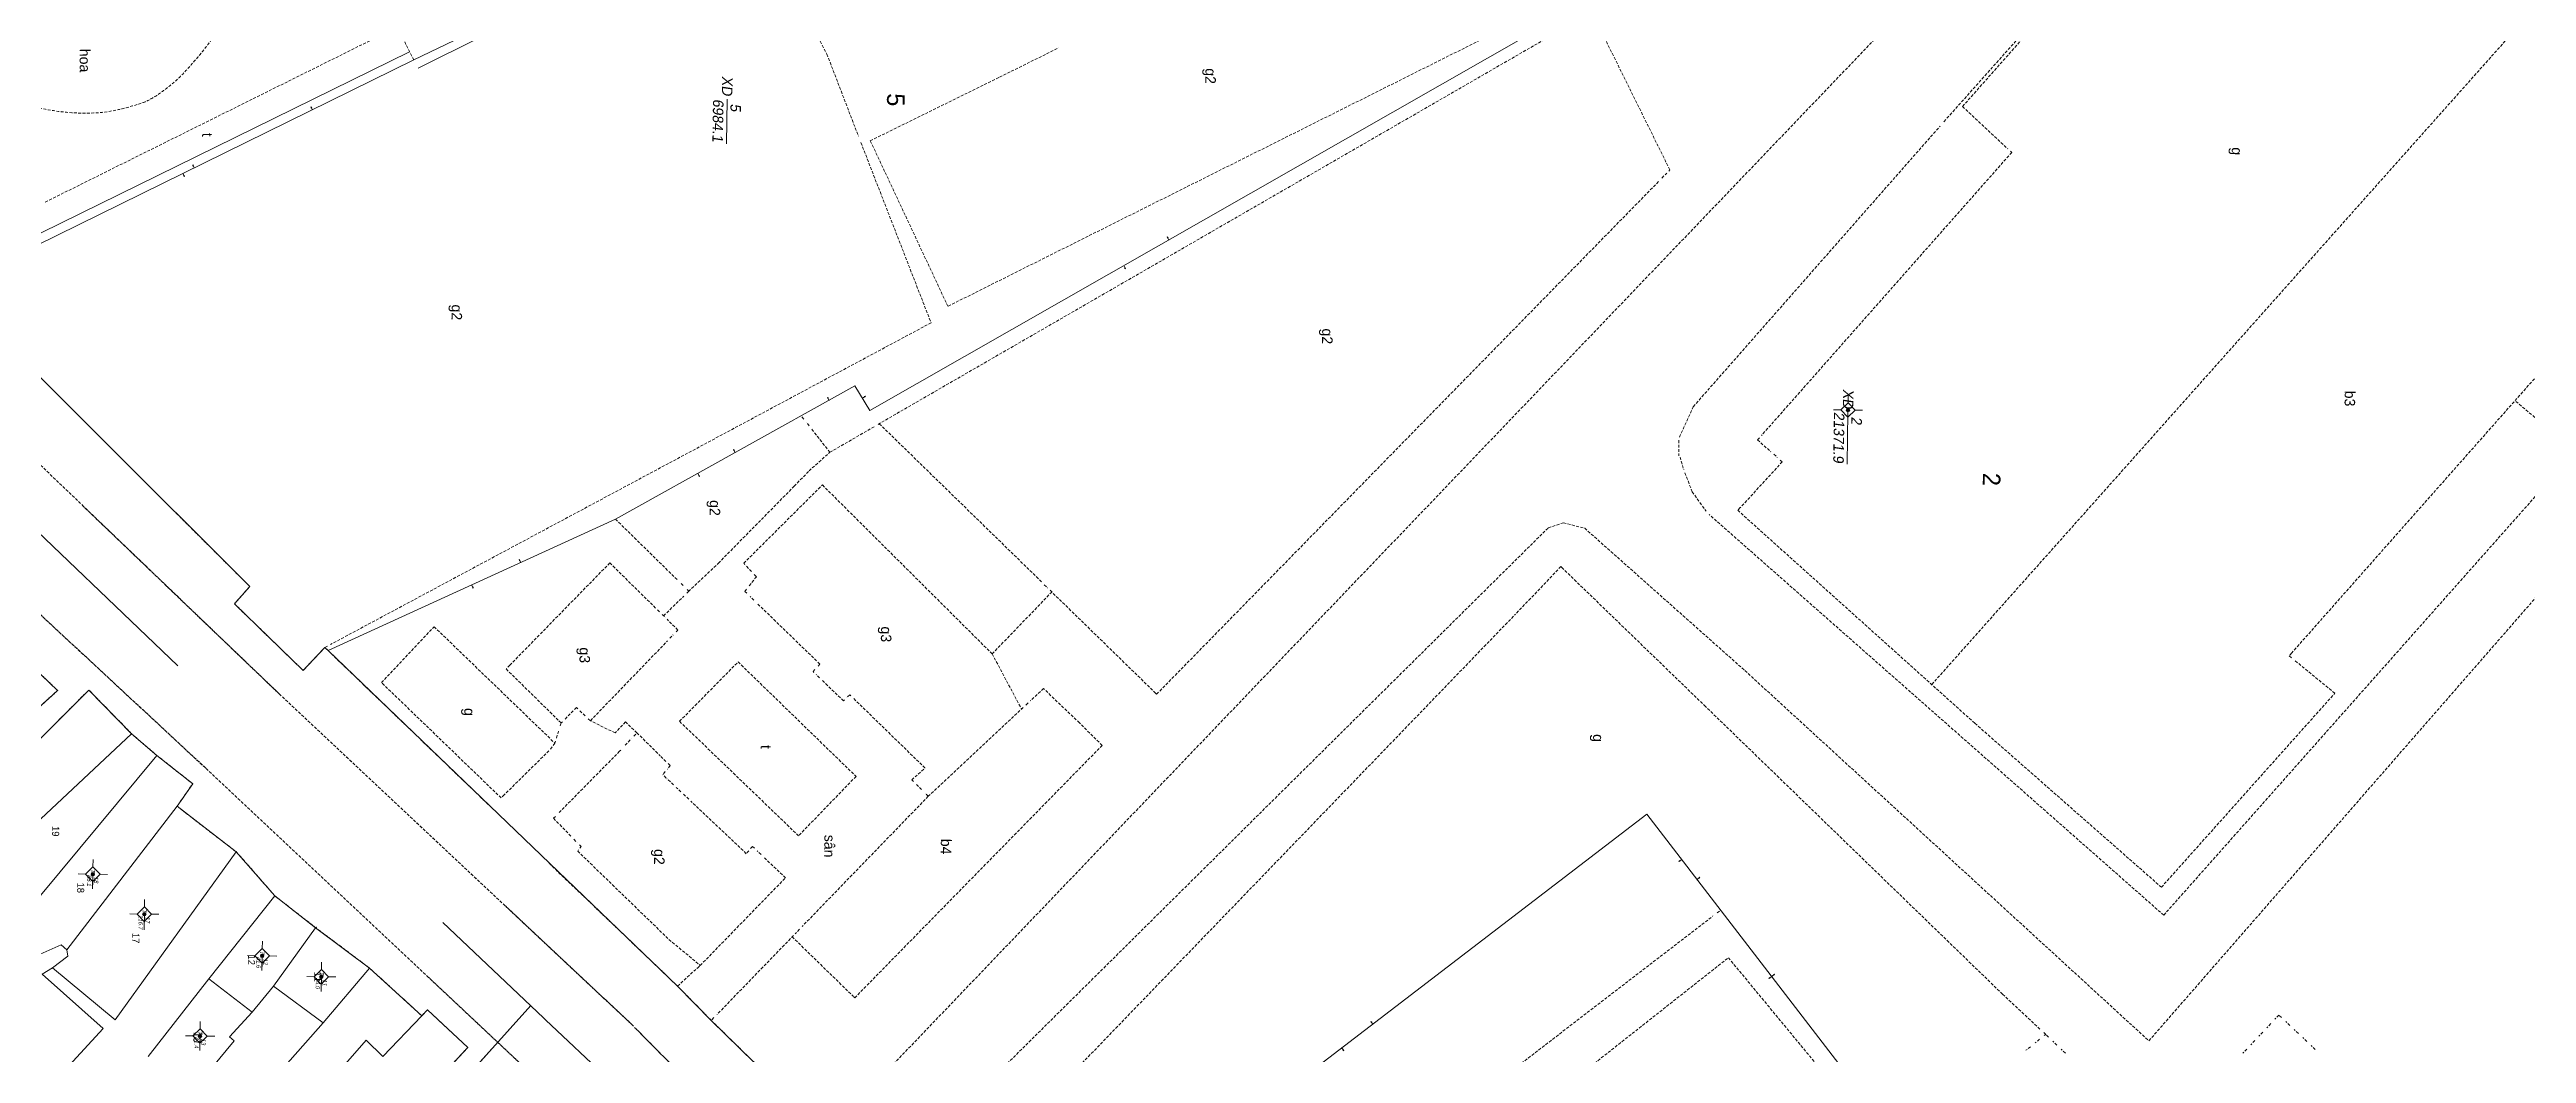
# Model space of a CAD drawing. Extents: x 601689 to 602595, y 1189742 to 1190763.
# Drawn here: x 601850.6 to 602062.5, y 1190421 to 1190506.8 of the extents above; entities that cross this region are included whole.
import ezdxf
from ezdxf.enums import TextEntityAlignment as Align

# ---------------------------------------------------------------- set-up
doc = ezdxf.new("R2010")
doc.units = 0
doc.header["$MEASUREMENT"] = 0
doc.linetypes.add('HIDDEN', pattern=[0.375, 0.25, -0.125])
for name, color, linetype in [('10', 250, 'Continuous'), ('11', 7, 'Continuous'), ('13', 7, 'Continuous'), ('14', 7, 'Continuous'), ('15', 7, 'Continuous'), ('16', 7, 'Continuous'), ('22', 7, 'Continuous'), ('53', 7, 'Continuous'), ('57', 7, 'Continuous')]:
    doc.layers.add(name, color=color, linetype=linetype)
doc.layers.get('0').off()
doc.styles.add('TXT', font='vnshx.shx')

# ---------------------------------------------------------------- blocks, each defined once
blk = doc.blocks.new('NH3R')
at = {"layer": '16', "color": 7, "linetype": 'Continuous', "lineweight": 0}
for p, q in [((0, 0), (0.3, 0)), ((0.3, 0), (0.19, 0.03)), ((0.3, 0), (0.19, -0.03))]:
    blk.add_line(p, q, dxfattribs=at)
blk = doc.blocks.new('*M2094209420942094')
at = {"layer": '13', "color": 3, "linetype": 'Continuous', "lineweight": 0}
blk.add_line((602366.212, 1189666.429), (602370.674, 1189666.429), dxfattribs=at)
at = {"layer": '13', "color": 3, "linetype": 'Continuous', "lineweight": 0, "style": 'TXT', "oblique": 7.60551}
blk.add_text('XD', height=0.9, dxfattribs=at).set_placement((602365.917, 1189666.429), align=Align.MIDDLE_RIGHT)
for s, p in [('2', (602366.586, 1189667.179)), ('21371.9', (602366.212, 1189665.679))]:
    blk.add_text(s, height=0.9, dxfattribs=at).set_placement(p, align=Align.MIDDLE_LEFT)
blk = doc.blocks.new('*M2096209620962096')
at = {"layer": '13', "color": 3, "linetype": 'Continuous', "lineweight": 0}
blk.add_line((602334.22, 1189575.318), (602338.044, 1189575.318), dxfattribs=at)
at = {"layer": '13', "color": 3, "linetype": 'Continuous', "lineweight": 0, "style": 'TXT', "oblique": 7.60551}
blk.add_text('XD', height=0.9, dxfattribs=at).set_placement((602333.925, 1189575.318), align=Align.MIDDLE_RIGHT)
for s, p in [('5', (602334.594, 1189576.068)), ('6984.1', (602334.22, 1189574.568))]:
    blk.add_text(s, height=0.9, dxfattribs=at).set_placement(p, align=Align.MIDDLE_LEFT)
blk = doc.blocks.new('CENTRD')
at = {"layer": '11', "linetype": 'Continuous', "lineweight": 0}
h = blk.add_hatch(color=2, dxfattribs=at)
edge = h.paths.add_edge_path()
edge.add_arc((0, 0), 0.15, 0, 360)
at = {"layer": '11', "color": 2, "linetype": 'Continuous', "lineweight": 0}
for p, q in [((-0.62, 0), (-1.25, 0)), ((0, 0.62), (-0.62, 0)), ((-0.62, 0), (0, -0.62)), ((0, 1.25), (0, 0.62)), ((0.62, 0), (0, 0.62)), ((0, -0.62), (0.62, 0)), ((1.25, 0), (0.62, 0)), ((0, -0.62), (0, -1.25))]:
    blk.add_line(p, q, dxfattribs=at)
blk.add_circle((0, 0), 0.15, dxfattribs=at)
blk = doc.blocks.new('BDONG')
at = {"color": 7, "linetype": 'Continuous', "lineweight": 0}
for p, q in [((0, 0), (0, -1.508)), ((0, 0), (2.759, 0)), ((0.342, 0), (0.342, -1.508)), ((0.797, 0), (0.797, -1.508)), ((1.274, 0), (1.274, -1.508)), ((1.73, 0), (1.73, -1.508)), ((1.753, 0), (1.753, -1.508)), ((2.072, 0), (2.072, -1.508)), ((2.759, 0), (2.759, -1.508)), ((0, -0.308), (1.73, -0.308)), ((1.753, -0.308), (2.759, -0.308)), ((0, -0.458), (1.73, -0.458)), ((0, -0.608), (1.73, -0.608)), ((1.753, -0.458), (2.759, -0.458)), ((1.753, -0.608), (2.759, -0.608)), ((0, -0.758), (1.73, -0.758)), ((1.753, -0.758), (2.759, -0.758)), ((0, -0.908), (1.73, -0.908)), ((0, -1.058), (1.73, -1.058)), ((1.753, -0.908), (2.759, -0.908)), ((1.753, -1.058), (2.759, -1.058)), ((0, -1.208), (1.73, -1.208)), ((1.753, -1.208), (2.759, -1.208)), ((0, -1.358), (1.73, -1.358)), ((1.753, -1.358), (2.759, -1.358)), ((0, -1.508), (1.73, -1.508)), ((1.753, -1.508), (2.759, -1.508))]:
    blk.add_line(p, q, dxfattribs=at)
at = {"color": 7, "linetype": 'Continuous', "lineweight": 0, "style": 'TXT'}
blk.add_text('B%%182ng c%%184c th%%246a bi%%213n %%174%%233ng ', height=0.05, rotation=360, dxfattribs=at).set_placement((0.008, 0.046))
for s, height, p in [('(D%%239ng cho ch%%216nh l%%253 bi%%213n %%174%%233ng)', 0.054, (1.743, 0.05)), ('Th%%246a th%%170m', 0.05, (0.227, -0.214)), ('s%%232 TT', 0.05, (0.21, -0.099)), ('Th%%246a th%%170m', 0.05, (0.63, -0.213)), ('s%%232 hi%%214u', 0.05, (0.639, -0.104)), ('g%%232c c%%241a th%%246a', 0.05, (1.137, -0.187)), ('s%%232 hi%%214u th%%246a', 0.05, (1.135, -0.103)), ('s%%232 hi%%214u th%%246a', 0.05, (1.612, -0.107)), ('l%%169n c%%203n', 0.05, (1.56, -0.224)), ('Th%%246a b%%225', 0.05, (1.956, -0.203)), ('s%%232 TT', 0.05, (1.936, -0.114)), ('s%%232 hi%%214u th%%246a b%%225', 0.05, (2.559, -0.108)), ('(ch%%216 %%174%%184nh s%%232 m%%233t l%%199n)', 0.05, (2.638, -0.204)), ('m%%237i th%%170m', 0.05, (1.101, -0.282))]:
    blk.add_text(s, height=height, rotation=360, dxfattribs=at).set_placement(p, align=Align.CENTER)
blk = doc.blocks.new('BANG')
at = {"color": 7, "linetype": 'Continuous', "lineweight": 0, "xscale": 9.999585560760034, "yscale": 9.999585560760034, "rotation": 359.9999199552673}
blk.add_blockref('BDONG', (0, 0), dxfattribs=at)
blk = doc.blocks.new('*M2992299229922992')
at = {"layer": '13', "color": 3, "linetype": 'Continuous', "lineweight": 0}
blk.add_line((602416.479, 1189536.513), (602417.499, 1189536.513), dxfattribs=at)
at = {"layer": '13', "color": 3, "linetype": 'Continuous', "lineweight": 0, "style": 'TXT', "oblique": 7.60551}
blk.add_text('T', height=0.36, dxfattribs=at).set_placement((602416.282, 1189536.513), align=Align.MIDDLE_RIGHT)
for s, p in [('34.0', (602416.479, 1189536.213)), ('11', (602416.629, 1189536.813))]:
    blk.add_text(s, height=0.36, dxfattribs=at).set_placement(p, align=Align.MIDDLE_LEFT)
blk = doc.blocks.new('*M2996299629962996')
at = {"layer": '13', "color": 3, "linetype": 'Continuous', "lineweight": 0}
blk.add_line((602414.762, 1189531.421), (602415.782, 1189531.421), dxfattribs=at)
at = {"layer": '13', "color": 3, "linetype": 'Continuous', "lineweight": 0, "style": 'TXT', "oblique": 7.60551}
blk.add_text('T', height=0.36, dxfattribs=at).set_placement((602414.565, 1189531.421), align=Align.MIDDLE_RIGHT)
for s, p in [('41.6', (602414.762, 1189531.121)), ('12', (602414.912, 1189531.721))]:
    blk.add_text(s, height=0.36, dxfattribs=at).set_placement(p, align=Align.MIDDLE_LEFT)
blk = doc.blocks.new('*M2999299929992999')
at = {"layer": '13', "color": 3, "linetype": 'Continuous', "lineweight": 0}
blk.add_line((602421.693, 1189526.207), (602422.713, 1189526.207), dxfattribs=at)
at = {"layer": '13', "color": 3, "linetype": 'Continuous', "lineweight": 0, "style": 'TXT', "oblique": 7.60551}
blk.add_text('T', height=0.36, dxfattribs=at).set_placement((602421.496, 1189526.207), align=Align.MIDDLE_RIGHT)
for s, p in [('41.4', (602421.693, 1189525.907)), ('13', (602421.843, 1189526.507))]:
    blk.add_text(s, height=0.36, dxfattribs=at).set_placement(p, align=Align.MIDDLE_LEFT)
blk = doc.blocks.new('*M3002300230023002')
at = {"layer": '13', "color": 3, "linetype": 'Continuous', "lineweight": 0}
blk.add_line((602411.338, 1189521.288), (602412.613, 1189521.288), dxfattribs=at)
at = {"layer": '13', "color": 3, "linetype": 'Continuous', "lineweight": 0, "style": 'TXT', "oblique": 7.60551}
blk.add_text('T', height=0.36, dxfattribs=at).set_placement((602411.141, 1189521.288), align=Align.MIDDLE_RIGHT)
for s, p in [('116.7', (602411.338, 1189520.988)), ('17', (602411.488, 1189521.588))]:
    blk.add_text(s, height=0.36, dxfattribs=at).set_placement(p, align=Align.MIDDLE_LEFT)
blk = doc.blocks.new('*M3005300530053005')
at = {"layer": '13', "color": 3, "linetype": 'Continuous', "lineweight": 0}
blk.add_line((602407.976, 1189516.831), (602408.996, 1189516.831), dxfattribs=at)
at = {"layer": '13', "color": 3, "linetype": 'Continuous', "lineweight": 0, "style": 'TXT', "oblique": 7.60551}
blk.add_text('T', height=0.36, dxfattribs=at).set_placement((602407.779, 1189516.831), align=Align.MIDDLE_RIGHT)
for s, p in [('88.1', (602407.976, 1189516.531)), ('18', (602408.126, 1189517.131))]:
    blk.add_text(s, height=0.36, dxfattribs=at).set_placement(p, align=Align.MIDDLE_LEFT)

msp = doc.modelspace()

# ---------------------------------------------------------------- linework, layer by layer
at = {"layer": '10', "color": 7, "linetype": 'Continuous', "lineweight": 0}
for p, q in [((601857.58, 1190448.31), (601844.41, 1190435.97)), ((601859.73, 1190446.46), (601857.58, 1190448.31)), ((601861.47, 1190442.1), (601852.03, 1190429.83)), ((601866.54, 1190438.21), (601861.47, 1190442.1)), ((601866.54, 1190438.21), (601869.85, 1190434.43)), ((601869.85, 1190434.43), (601864.19, 1190427.33)), ((601873.33, 1190431.72), (601869.85, 1190434.43)), ((601873.33, 1190431.72), (601869.71, 1190426.72)), ((601877.93, 1190428.27), (601873.33, 1190431.72)), ((601850.82, 1190428.28), (601849.93, 1190427.75)), ((601877.93, 1190428.27), (601873.97, 1190423.58)), ((601882.41, 1190424.19), (601877.93, 1190428.27)), ((601864.19, 1190427.33), (601859, 1190420.71)), ((601867.89, 1190424.5), (601864.19, 1190427.33)), ((601869.71, 1190426.72), (601867.89, 1190424.5)), ((601869.71, 1190426.72), (601873.97, 1190423.58))]:
    msp.add_line(p, q, dxfattribs=at)
for points in [[(601886.35, 1190532.87), (601897.39, 1190513.75), (601885.9, 1190507.96), (601881.74, 1190505.94), (601842.22, 1190486.53), (601835.4, 1190492.6), (601823.44, 1190505.16), (601819.99, 1190509.29), (601816.76, 1190513.24), (601808.19, 1190524.73), (601800.6, 1190536.18), (601796.81, 1190543.33)], [(601874.39, 1190455.42), (601898.99, 1190466.66), (601919.47, 1190478.06), (601920.76, 1190475.97), (601981.91, 1190510.83), (601985.4, 1190521.77), (601984.97, 1190522.64)], [(601897.39, 1190513.75), (601885.9, 1190507.96), (601881.74, 1190505.94), (601842.22, 1190486.53), (601842.09, 1190486.42), (601867.69, 1190460.91), (601866.38, 1190459.42), (601872.25, 1190453.73), (601874.12, 1190455.69), (601874.39, 1190455.42)], [(601844.15, 1190458.52), (601848.52, 1190454.6), (601851.25, 1190452.01), (601845.2, 1190446.49), (601839.09, 1190440.41), (601833.52, 1190434.26), (601833.19, 1190433.82), (601832.44, 1190434.33)], [(601874.39, 1190455.42), (601904.3, 1190426.72), (601907.18, 1190423.79), (601917.07, 1190414.1), (601921.84, 1190409.54), (601932.71, 1190399.55)], [(601857.58, 1190448.31), (601853.92, 1190452.05), (601844.7, 1190442.87), (601843.82, 1190443.77), (601842.43, 1190442.51), (601843.09, 1190441.93), (601840.9, 1190439.46)], [(601859.73, 1190446.46), (601848.1, 1190432.45), (601845.75, 1190430.48)], [(601861.47, 1190442.1), (601862.81, 1190444.03), (601859.73, 1190446.46)], [(602021.44, 1190397.17), (602008.6, 1190413.66), (601987.25, 1190441.44), (601935.02, 1190401.43), (601932.71, 1190399.55)], [(601866.54, 1190438.21), (601856.18, 1190423.84), (601850.82, 1190428.28)], [(601852.03, 1190429.83), (601851.55, 1190430.26), (601848.47, 1190428.88), (601847.01, 1190430.5), (601846.28, 1190429.91), (601845.75, 1190430.48)], [(601850.82, 1190428.28), (601852.11, 1190429.27), (601852.03, 1190429.83)], [(601849.93, 1190427.75), (601855.14, 1190423.09), (601849.01, 1190416.43), (601848.49, 1190416.89), (601848.1, 1190416.59), (601843.21, 1190421.35)], [(601873.97, 1190423.58), (601862.24, 1190410.32), (601860.51, 1190408.59), (601860.5, 1190407.05), (601863.25, 1190405.93)], [(601867.89, 1190424.5), (601865.95, 1190422.37), (601866.37, 1190422.03), (601862.53, 1190417.43)], [(601882.41, 1190424.19), (601879.09, 1190420.69), (601877.66, 1190422.1), (601874.29, 1190418.25)], [(601882.41, 1190424.19), (601882.89, 1190424.69), (601886.35, 1190421.48), (601881.12, 1190415.84), (601878.66, 1190418.07), (601876.86, 1190416.17), (601876.58, 1190416.36)]]:
    msp.add_lwpolyline(points, dxfattribs=at)
at = {"layer": '14', "color": 6, "linetype": 'HIDDEN', "lineweight": 0}
for p, q in [((602014.25, 1190501.96), (602029.05, 1190518.66)), ((602011.62, 1190452.52), (602067.14, 1190514.8)), ((601981.35, 1190511.82), (601927.43, 1190484.87)), ((601921.45, 1190474.77), (601982.53, 1190510.03)), ((601989.21, 1190496.54), (601983.25, 1190508.58)), ((601916.49, 1190507.54), (601917.08, 1190506.44)), ((601917.08, 1190506.44), (601919.77, 1190499.43)), ((601931.85, 1190504.47), (601936.89, 1190506.97)), ((601920.79, 1190499.03), (601931.85, 1190504.47)), ((602014.25, 1190501.96), (602018.14, 1190498.33)), ((601919.99, 1190498.87), (601925.99, 1190483.46)), ((601920.9, 1190498.8), (601920.79, 1190499.03)), ((601927.43, 1190484.87), (601920.91, 1190498.78)), ((601945.29, 1190451.69), (601988.27, 1190495.57)), ((601988.53, 1190495.84), (601988.96, 1190496.27)), ((601989.11, 1190496.44), (601989.21, 1190496.54)), ((602071.64, 1190488.22), (602042.43, 1190455.23)), ((601925.99, 1190483.46), (601874.61, 1190455.95)), ((602065.52, 1190473.42), (602061.53, 1190476.8)), ((601915.1, 1190475.22), (601914.88, 1190475.5)), ((601915.56, 1190474.64), (601915.32, 1190474.94)), ((601917.33, 1190472.38), (601915.79, 1190474.35)), ((601917.33, 1190472.38), (601921.17, 1190474.6)), ((601921.56, 1190474.83), (601935.48, 1190461.27)), ((601915.55, 1190470.79), (601917.33, 1190472.38)), ((601996.88, 1190473.62), (601996.71, 1190473.44)), ((601996.71, 1190473.44), (601997.86, 1190472.42)), ((601998.11, 1190472.21), (601998.4, 1190471.95)), ((601914.28, 1190469.48), (601915.55, 1190470.79)), ((601998.83, 1190471.57), (601995.24, 1190467.65)), ((601998.65, 1190471.72), (601998.83, 1190471.57)), ((601907.79, 1190462.9), (601914.28, 1190469.48)), ((601909.96, 1190462.89), (601916.69, 1190469.59)), ((601916.69, 1190469.59), (601931.22, 1190455.14)), ((601898.99, 1190466.66), (601904.33, 1190461.42)), ((601995.23, 1190467.65), (601995.02, 1190467.42)), ((601995.02, 1190467.42), (602015.31, 1190449.2)), ((601898.5, 1190462.92), (601889.95, 1190454.18)), ((601898.5, 1190462.92), (601902.42, 1190459.06)), ((601905.23, 1190460.47), (601907.79, 1190462.9)), ((601910.06, 1190462.79), (601909.96, 1190462.89)), ((601910.63, 1190462.18), (601910.1, 1190462.74)), ((601910.43, 1190460.96), (601910.92, 1190461.58)), ((601911.04, 1190461.74), (601910.82, 1190461.97)), ((601910.94, 1190461.61), (601911.04, 1190461.74)), ((601903.1, 1190458.4), (601904.83, 1190460.07)), ((601904.6, 1190461.16), (601904.85, 1190460.9)), ((601905.09, 1190460.33), (601905.23, 1190460.47)), ((601905.12, 1190460.65), (601905.26, 1190460.5)), ((601910.05, 1190460.48), (601910.24, 1190460.72)), ((601910.22, 1190460.32), (601910.05, 1190460.48)), ((601910.82, 1190459.73), (601910.51, 1190460.05)), ((601916.47, 1190454.27), (601911.11, 1190459.46)), ((601931.22, 1190455.14), (601936.32, 1190460.43)), ((601935.68, 1190461.06), (601935.97, 1190460.78)), ((601936.17, 1190460.58), (601945.11, 1190451.87)), ((601878.97, 1190452.68), (601883.47, 1190457.46)), ((601883.47, 1190457.46), (601893.79, 1190447.51)), ((601902.58, 1190458.92), (601902.81, 1190458.69)), ((601902.99, 1190458.51), (601903.26, 1190458.24)), ((601904.32, 1190457.18), (601903.4, 1190458.1)), ((601927.72, 1190408.54), (601976.01, 1190458.55)), ((601874.35, 1190455.81), (601874.12, 1190455.69)), ((601896.84, 1190449.42), (601903.43, 1190456.25)), ((601903.63, 1190456.47), (601903.91, 1190456.77)), ((601904.17, 1190457.03), (601904.32, 1190457.18)), ((601931.22, 1190455.14), (601933.74, 1190450.41)), ((602042.43, 1190455.22), (602042.2, 1190454.97)), ((601889.94, 1190454.17), (601889.63, 1190453.85)), ((601889.63, 1190453.85), (601894.14, 1190449.42)), ((601915.89, 1190453.62), (601916.09, 1190453.85)), ((601915.97, 1190453.54), (601915.89, 1190453.62)), ((601916.45, 1190453.09), (601916.15, 1190453.38)), ((601916.32, 1190454.1), (601916.47, 1190454.27)), ((602042.4, 1190454.81), (602042.2, 1190454.97)), ((602046.11, 1190451.77), (602042.67, 1190454.59)), ((601889.2, 1190442.82), (601878.97, 1190452.68)), ((601918.5, 1190451.12), (601916.7, 1190452.85)), ((601918.59, 1190451.21), (601918.5, 1190451.12)), ((601919.03, 1190451.65), (601918.75, 1190451.37)), ((601919.13, 1190451.55), (601919.03, 1190451.65)), ((601925.47, 1190445.38), (601919.38, 1190451.31)), ((601934.29, 1190450.94), (601934.04, 1190450.7)), ((601935.62, 1190452.17), (601934.48, 1190451.11)), ((601945.11, 1190451.87), (601945.29, 1190451.69)), ((602031.27, 1190435.18), (602046.11, 1190451.77)), ((601894.15, 1190449.41), (601894.34, 1190449.23)), ((601894.34, 1190449.23), (601894.23, 1190448.89)), ((601894.44, 1190449.33), (601894.34, 1190449.23)), ((601895.64, 1190450.55), (601894.62, 1190449.51)), ((601895.76, 1190450.44), (601895.64, 1190450.55)), ((601896.39, 1190449.85), (601895.85, 1190450.35)), ((601896.84, 1190449.42), (601896.6, 1190449.64)), ((601898.95, 1190448.38), (601896.84, 1190449.42)), ((601899.83, 1190449.32), (601898.95, 1190448.38)), ((601900.82, 1190448.39), (601899.83, 1190449.32)), ((601933.87, 1190450.54), (601925.75, 1190442.96)), ((602015.31, 1190449.2), (602031.27, 1190435.18)), ((601893.29, 1190446.85), (601889.48, 1190443.1)), ((601893.79, 1190447.51), (601893.42, 1190446.98)), ((601893.85, 1190447.68), (601893.79, 1190447.51)), ((601894.12, 1190448.54), (601893.91, 1190447.87)), ((601899.34, 1190446.81), (601894.1, 1190441.5)), ((601899.34, 1190446.81), (601899.43, 1190446.91)), ((601899.81, 1190447.32), (601900.33, 1190447.88)), ((601900.55, 1190448.1), (601900.82, 1190448.39)), ((601900.82, 1190448.39), (601902.8, 1190446.43)), ((601902.86, 1190446.37), (601903.3, 1190445.93)), ((601903.25, 1190445.08), (601903.03, 1190444.81)), ((601903.32, 1190444.52), (601903.03, 1190444.81)), ((601903.67, 1190445.58), (601903.42, 1190445.28)), ((601903.48, 1190445.76), (601903.67, 1190445.58)), ((601924.34, 1190444.36), (601925.47, 1190445.38)), ((601889.48, 1190443.1), (601889.2, 1190442.82)), ((601903.96, 1190443.94), (601903.39, 1190444.46)), ((601904.59, 1190443.34), (601904.18, 1190443.71)), ((601905.26, 1190442.7), (601904.73, 1190443.2)), ((601910.18, 1190438.05), (601905.44, 1190442.53)), ((601925.75, 1190442.96), (601914.95, 1190431.81)), ((601924.48, 1190444.22), (601924.34, 1190444.36)), ((601925.17, 1190443.53), (601924.73, 1190443.98)), ((601925.75, 1190442.96), (601925.48, 1190443.23)), ((601895.43, 1190439.28), (601895.7, 1190439.01)), ((601910.39, 1190438.3), (601910.18, 1190438.05)), ((601910.71, 1190438.67), (601910.52, 1190438.46)), ((601910.87, 1190438.52), (601910.71, 1190438.67)), ((601911.44, 1190437.97), (601911.11, 1190438.29)), ((601913.54, 1190435.99), (601911.69, 1190437.74)), ((601906.24, 1190428.49), (601913.54, 1190435.99)), ((601942.6, 1190394.06), (601992.9, 1190432.72)), ((601993.26, 1190432.99), (601993.56, 1190433.23)), ((601914.22, 1190431.05), (601907.68, 1190424.3)), ((601914.1, 1190430.94), (601919.35, 1190425.83)), ((601914.72, 1190431.58), (601914.35, 1190431.19)), ((601904.3, 1190426.72), (601905.97, 1190428.25)), ((601906, 1190428.27), (601906.24, 1190428.49)), ((601977.45, 1190415.93), (601994.22, 1190429.15)), ((601994.22, 1190429.15), (602007.24, 1190413.39)), ((602017.68, 1190426.03), (602020.92, 1190423.01)), ((601907.41, 1190424.03), (601907.18, 1190423.79)), ((602040.64, 1190423.52), (602040.3, 1190423.15)), ((602041.33, 1190424.24), (602040.99, 1190423.88)), ((602041.54, 1190424.04), (602041.33, 1190424.24)), ((602042.27, 1190423.36), (602041.91, 1190423.7)), ((602020.07, 1190421.54), (602019.68, 1190421.23)), ((602020.85, 1190422.17), (602020.46, 1190421.86)), ((602021.2, 1190422.76), (602021.37, 1190422.59)), ((602022.33, 1190421.67), (602021.97, 1190422.02)), ((602023.06, 1190420.98), (602022.69, 1190421.33)), ((602038.57, 1190421.34), (602038.23, 1190420.98)), ((602039.26, 1190422.07), (602038.92, 1190421.7)), ((602039.95, 1190422.79), (602039.61, 1190422.43)), ((602042.99, 1190422.67), (602042.63, 1190423.01)), ((602043.72, 1190421.98), (602043.36, 1190422.32)), ((602044.44, 1190421.29), (602044.08, 1190421.63))]:
    msp.add_line(p, q, dxfattribs=at)
for points in [[(601881.74, 1190505.94), (601880.31, 1190508.75), (601850.16, 1190493.77)], [(602018.36, 1190498.13), (602018.46, 1190498.03), (601997.05, 1190473.82)], [(601980.04, 1190462.45), (601979.89, 1190462.61), (601976.01, 1190458.55)], [(602017.68, 1190426.03), (601992.27, 1190450.63), (601980.04, 1190462.45)], [(601919.38, 1190425.8), (601919.46, 1190425.72), (601940.63, 1190447.31), (601938.69, 1190449.23), (601935.62, 1190452.17)], [(601893.86, 1190441.24), (601893.69, 1190441.08), (601895.24, 1190439.47)], [(601895.83, 1190438.37), (601895.75, 1190438.27), (601903.56, 1190430.71), (601906.24, 1190428.49)], [(601895.92, 1190438.8), (601896.05, 1190438.65), (601895.94, 1190438.52)], [(602021.61, 1190422.36), (602021.37, 1190422.59), (602021.24, 1190422.49)]]:
    msp.add_lwpolyline(points, dxfattribs=at)
msp.add_lwpolyline([(601904.47, 1190449.37), (601909.48, 1190454.45), (601919.57, 1190444.66), (601914.65, 1190439.58)], close=True, dxfattribs=at)
msp.add_open_spline([(601865.03, 1190512.16), (601864.89, 1190510.85), (601864.75, 1190509.53), (601864.62, 1190508.21), (601864.57, 1190507.77), (601864.22, 1190507.42), (601863.95, 1190507.07), (601863.65, 1190506.68), (601863.35, 1190506.3), (601863.03, 1190505.93), (601862.56, 1190505.39), (601862.09, 1190504.86), (601861.57, 1190504.36), (601861.15, 1190503.95), (601860.68, 1190503.6), (601860.21, 1190503.25), (601859.78, 1190502.94), (601859.36, 1190502.64), (601858.88, 1190502.43), (601858.52, 1190502.27), (601858.15, 1190502.15), (601857.77, 1190502.04), (601857.18, 1190501.87), (601856.6, 1190501.71), (601856, 1190501.6), (601854.75, 1190501.36), (601853.48, 1190501.35), (601852.24, 1190501.45), (601851.03, 1190501.55), (601849.83, 1190501.75), (601848.64, 1190502.1), (601847.69, 1190502.38), (601846.8, 1190502.71), (601845.89, 1190503.1), (601845.12, 1190503.42), (601844.37, 1190503.77), (601843.65, 1190504.23), (601842.82, 1190504.76), (601842.12, 1190505.41), (601841.43, 1190506.11), (601840.69, 1190506.84), (601840.03, 1190507.6), (601839.4, 1190508.44), (601838.75, 1190509.31), (601838.06, 1190510.19), (601837.84, 1190511.23), (601837.69, 1190511.89), (601837.55, 1190512.56), (601837.41, 1190513.22)], degree=3, knots=[0, 0, 0, 0, 0.101127, 0.101127, 0.101127, 0.134712, 0.134712, 0.134712, 0.171858, 0.171858, 0.171858, 0.22642, 0.22642, 0.22642, 0.271194, 0.271194, 0.271194, 0.31098, 0.31098, 0.31098, 0.340759, 0.340759, 0.340759, 0.387325, 0.387325, 0.387325, 0.482843, 0.482843, 0.482843, 0.575906, 0.575906, 0.575906, 0.650237, 0.650237, 0.650237, 0.714165, 0.714165, 0.714165, 0.788239, 0.788239, 0.788239, 0.866975, 0.866975, 0.866975, 0.948097, 0.948097, 0.948097, 1, 1, 1, 1], dxfattribs=at)
at = {"layer": '22', "color": 7, "linetype": 'HIDDEN', "lineweight": 0}
for p, q in [((601917.07, 1190414.1), (602048.26, 1190551.07)), ((602012.67, 1190500.67), (602030.26, 1190520.41)), ((602012.67, 1190500.67), (602012.65, 1190500.64)), ((601843.02, 1190477.76), (601870.21, 1190451.72)), ((601989.98, 1190473.41), (601989.99, 1190472.09)), ((601990.08, 1190471.98), (601990.4, 1190470.88)), ((601853.38, 1190467.83), (601870.21, 1190451.72)), ((601860.84, 1190467.73), (601867.69, 1190460.91)), ((601921.84, 1190409.54), (601978.81, 1190465.93)), ((601978.81, 1190465.93), (601980.1, 1190466.35)), ((601980.1, 1190466.35), (601981.92, 1190465.89)), ((601981.92, 1190465.89), (601995.63, 1190453.71)), ((602031.47, 1190432.79), (601992.56, 1190467.07)), ((601867.69, 1190460.91), (601866.38, 1190459.42)), ((601872.25, 1190453.73), (601866.38, 1190459.42)), ((601874.12, 1190455.69), (601872.25, 1190453.73)), ((601874.12, 1190455.69), (601874.39, 1190455.42)), ((601874.39, 1190455.42), (601888.15, 1190442.21)), ((601870.21, 1190451.72), (601900.36, 1190423.46)), ((601870.21, 1190451.72), (601888.05, 1190434.99)), ((601866.54, 1190438.21), (601869.85, 1190434.43)), ((601893.3, 1190437.23), (601904.3, 1190426.72)), ((601873.33, 1190431.72), (601869.85, 1190434.43)), ((601889.47, 1190433.67), (601900.36, 1190423.46)), ((601877.93, 1190428.27), (601873.33, 1190431.72)), ((601882.41, 1190424.19), (601877.93, 1190428.27)), ((601882.88, 1190427.56), (601908.24, 1190403.77)), ((601882.41, 1190424.19), (601880.81, 1190425.65)), ((601904.3, 1190426.72), (601907.18, 1190423.79)), ((601882.41, 1190424.19), (601882.89, 1190424.69)), ((601882.41, 1190424.19), (601882.89, 1190424.69)), ((601886.35, 1190421.48), (601882.89, 1190424.69)), ((601886.35, 1190421.48), (601882.89, 1190424.69)), ((601900.36, 1190423.46), (601900.55, 1190423.27)), ((601907.18, 1190423.79), (601917.07, 1190414.1)), ((601886.35, 1190421.48), (601881.12, 1190415.84)), ((601886.35, 1190421.48), (601884.34, 1190419.31))]:
    msp.add_line(p, q, dxfattribs=at)
for points in [[(602031.47, 1190432.79), (602088.19, 1190496.68), (602089.41, 1190498.33), (602089.6, 1190499.72), (602089.2, 1190501.66), (602070.31, 1190518.32)], [(601990.03, 1190473.69), (601991.21, 1190476.28), (602012.34, 1190500.29)], [(601995.63, 1190453.71), (602030.2, 1190422.04), (602083.54, 1190483.13), (602086.43, 1190483.72)], [(601836.54, 1190470.78), (601863.95, 1190445.34), (601908.24, 1190403.77)], [(601990.5, 1190470.63), (601991.12, 1190469.01), (601992.31, 1190467.34)], [(601834.19, 1190468.02), (601836.09, 1190466.24), (601838.7, 1190463.7), (601841.46, 1190461.07), (601844.15, 1190458.52), (601848.52, 1190454.6), (601851.25, 1190452.01), (601849.28, 1190450.22)], [(601839.23, 1190468.28), (601863.95, 1190445.34), (601887.89, 1190422.87)], [(601866.54, 1190438.21), (601861.47, 1190442.1), (601862.81, 1190444.03), (601859.73, 1190446.46), (601857.58, 1190448.31), (601853.92, 1190452.05), (601851.04, 1190449.17)], [(601900.36, 1190423.46), (601910.66, 1190413.04), (601913.47, 1190412.82), (601917.07, 1190414.1)], [(601900.77, 1190423.04), (601910.66, 1190413.04), (601913.47, 1190412.82), (601916.7, 1190413.97)]]:
    msp.add_lwpolyline(points, dxfattribs=at)
for p in [(601851.25, 1190452.01), (601857.58, 1190448.31), (601859.73, 1190446.46), (601862.81, 1190444.03), (601861.47, 1190442.1), (601866.54, 1190438.21), (601869.85, 1190434.43), (601873.38, 1190431.75), (601877.93, 1190428.27), (601882.89, 1190424.69), (601886.35, 1190421.48)]:
    msp.add_point(p, dxfattribs=at)
at = {"layer": '57', "color": 172, "linetype": 'Continuous', "lineweight": 0}
for p, q in [((601842.08, 1190472.71), (601861.54, 1190454.11)), ((601891.74, 1190425.05), (601884.41, 1190416.92)), ((601891.74, 1190425.05), (601885.4, 1190418.02)), ((601888.43, 1190421.38), (601884.24, 1190416.74))]:
    msp.add_line(p, q, dxfattribs=at)
for points in [[(601882.09, 1190505.23), (601898.51, 1190513.41), (601887.38, 1190532.69), (601891.07, 1190535.7), (601891.84, 1190537.97)], [(601882.09, 1190505.23), (601898.51, 1190513.41), (601887.38, 1190532.69), (601891.07, 1190535.7), (601891.84, 1190537.97)], [(601881.37, 1190506.65), (601841.58, 1190487.11)], [(601881.37, 1190506.65), (601841.58, 1190487.11)], [(601884.22, 1190432.15), (601892.83, 1190424.02), (601893.01, 1190423.85), (601909.16, 1190408.61), (601921.72, 1190396.78), (601944.89, 1190374.91), (601957.29, 1190362.98)]]:
    msp.add_lwpolyline(points, dxfattribs=at)

# ---------------------------------------------------------------- block references
at = {"color": 7, "linetype": 'Continuous', "lineweight": 0, "rotation": 269.2144660607985}
msp.add_blockref('BANG', (602071.85, 1190486.15), dxfattribs=at)
at = {"layer": '11', "color": 2, "linetype": 'Continuous', "lineweight": 0, "rotation": 269.1680420500809}
for p in [(602004.45, 1190476), (601854.26, 1190436.3), (601858.67, 1190432.88), (601868.75, 1190429.31), (601873.82, 1190427.52), (601863.44, 1190422.45)]:
    msp.add_blockref('CENTRD', p, dxfattribs=at)
at = {"layer": '13', "color": 3, "linetype": 'Continuous', "lineweight": 0, "rotation": 269.1680420500809}
for name, p in [('*M2096209620962096', (-578795.55, 1810045.82)), ('*M2094209420942094', (-578790.27, 1810052.36)), ('*M3005300530053005', (-578790.27, 1810052.36)), ('*M3002300230023002', (-578790.27, 1810052.36)), ('*M2996299629962996', (-578790.27, 1810052.36)), ('*M2992299229922992', (-578790.27, 1810052.36)), ('*M2999299929992999', (-578790.27, 1810052.36))]:
    msp.add_blockref(name, p, dxfattribs=at)
at = {"layer": '16', "color": 7, "linetype": 'Continuous', "lineweight": 0}
for p, rotation in [((601873.05, 1190501.67), 116.1562012016751), ((601861.97, 1190496.24), 296.156201201675), ((601861.97, 1190496.24), 296.156201201675), ((601862.94, 1190496.71), 116.1562012016751), ((601886.69, 1190461.03), 294.5453099753651), ((601990.22, 1190437.56), 217.5400075218682), ((601991.54, 1190435.85), 37.54000752186815), ((601997.93, 1190427.55), 217.5400075218682), ((601997.93, 1190427.55), 37.54000752186815)]:
    msp.add_blockref('NH3R', p, dxfattribs=dict(at, rotation=rotation))
for p, xscale, yscale, rotation in [((601946.35, 1190490.56), 1.000001228502056, 1.000001228502056, 119.6866283812887), ((601942.48, 1190488.35), 1.000001079966027, 1.000001079966027, 299.0934791444628), ((601917.27, 1190476.82), 1.000001079966027, 1.000001079966027, 119.0934791444628), ((601920.11, 1190477.02), 1.000002719195429, 1.000002719195429, 31.54275157052845), ((601909.23, 1190472.36), 1.000001079966027, 1.000001079966027, 119.0934791444628), ((601909.23, 1190472.36), 1.000001079966027, 1.000001079966027, 119.0934791444628), ((601906.04, 1190470.58), 1.000001079966027, 1.000001079966027, 299.0934791444628), ((601890.88, 1190462.96), 1.000001079966027, 1.000001079966027, 119.0934791444628), ((601963.8, 1190423.47), 0.9999987204627983, 0.9999987204627983, 127.4598364414035), ((601961.14, 1190421.43), 0.9999987204627983, 0.9999987204627983, 307.4598364414035)]:
    msp.add_blockref('NH3R', p, dxfattribs=dict(at, xscale=xscale, yscale=yscale, rotation=rotation))

# ---------------------------------------------------------------- texts
at = {"layer": '15', "color": 7, "linetype": 'Continuous', "lineweight": 0, "style": 'TXT'}
for s, rotation, p in [(' hoa', 270.5644, (601853.57, 1190507.23)), ('g2', 269.2144, (601949.92, 1190505.23)), ('t', 270.5644, (601864.06, 1190499.71)), ('g', 269.2144, (602037.74, 1190498.47)), ('g2', 269.2144, (601885.42, 1190485.02)), ('g2', 269.2144, (601959.91, 1190482.97)), ('b3', 269.2144, (602047.41, 1190477.65)), ('g2', 269.2144, (601907.51, 1190468.29)), ('g3', 269.2144, (601922.16, 1190457.48)), ('g3', 269.2144, (601896.37, 1190455.69)), ('g', 269.2144, (601886.5, 1190450.5)), ('t', 269.2144, (601911.86, 1190447.35)), ('g', 269.2144, (601983.09, 1190448.27)), ('g2', 269.2144, (601902.75, 1190438.44)), (' s%%169n', 269.2144, (601917.32, 1190440)), ('b4', 269.2144, (601927.28, 1190439.32))]:
    msp.add_text(s, height=0.9, rotation=rotation, dxfattribs=at).set_placement(p, align=Align.MIDDLE_LEFT)
at = {"layer": '53', "color": 200, "linetype": 'Continuous', "lineweight": 0, "style": 'TXT'}
for s, height, p in [('5', 1.5, (601922.98, 1190503.09)), ('2', 1.5, (602016.75, 1190470.62)), ('19', 0.6, (601851.09, 1190440.41)), ('18', 0.6, (601853.23, 1190435.58)), ('17', 0.6, (601857.95, 1190431.27)), ('12', 0.6, (601867.85, 1190429.42)), ('11', 0.6, (601873.52, 1190427.97)), ('13', 0.6, (601863.18, 1190422.79))]:
    msp.add_text(s, height=height, rotation=269.2144, dxfattribs=at).set_placement(p, align=Align.MIDDLE_LEFT)

doc.saveas('drawing.dxf')
